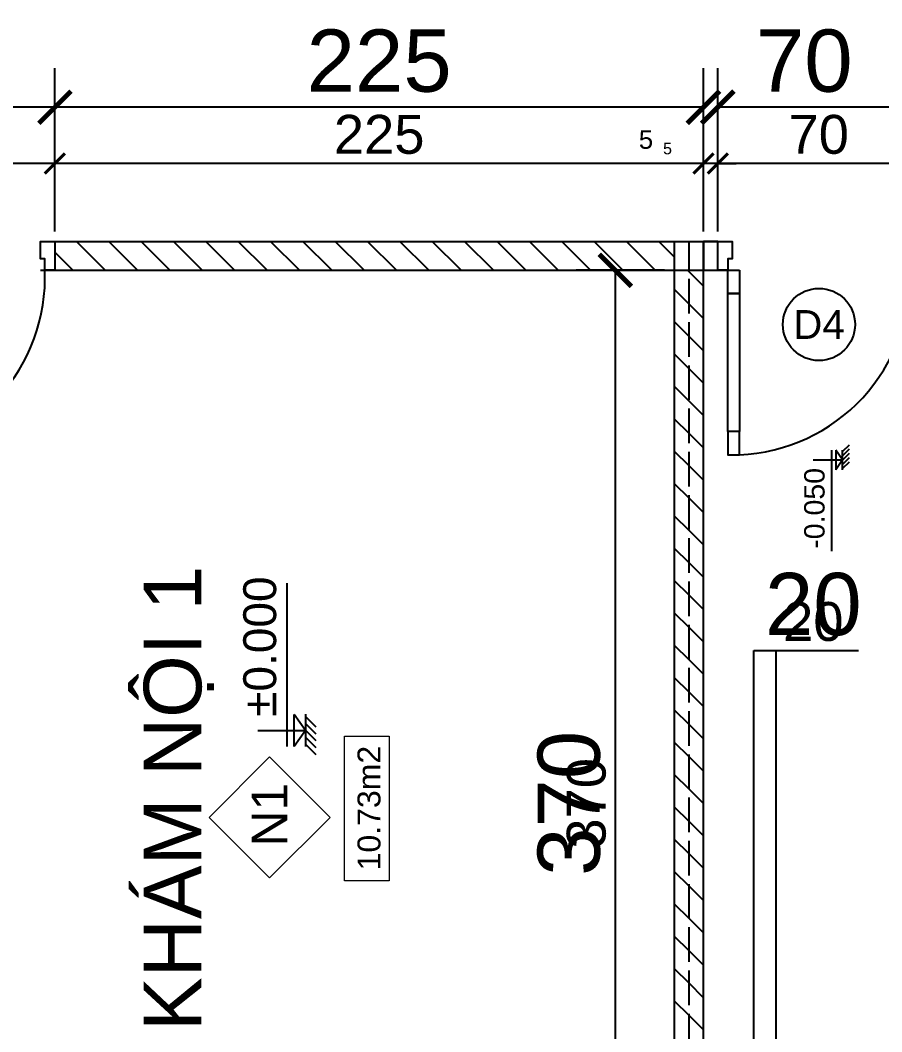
# Model space of a CAD drawing. Header units: millimetres. Extents: x -26398 to 135532, y -376633 to 43268.
# Drawn here: x 8905 to 9203.9, y -358749.2 to -358398.2 of the extents above; entities that cross this region are included whole.
import ezdxf
from ezdxf.enums import TextEntityAlignment as Align

# ---------------------------------------------------------------- set-up
doc = ezdxf.new("R2010")
doc.units = ezdxf.units.MM
doc.linetypes.add('ACAD_ISO02W100', pattern=[15, 12, -3])
for name, color, linetype in [('0 @ 5', 7, 'Continuous'), ('0 @ 8', 7, 'Continuous'), ('A-Door', 150, 'Continuous'), ('A5-KICHTHUOC', 251, 'Continuous'), ('cửa', 152, 'Continuous'), ('NT', 1, 'Continuous'), ('trục chia', 160, 'ACAD_ISO02W100'), ('TƯỜNG', 52, 'Continuous')]:
    doc.layers.add(name, color=color, linetype=linetype)
doc.layers.add('A6-GHICHU', color=147, linetype='Continuous', lineweight=20)
doc.styles.add('GHICHU35', font='', dxfattribs={"width": 0.9, "height": 350})
doc.styles.get("Standard").update_dxf_attribs({"font": 'arial.ttf'})
doc.styles.add('TUANH', font='')
doc.styles.get('GHICHU35').set_extended_font_data('VNI-Helve')
doc.styles.get('TUANH').set_extended_font_data('VNI-Helve-Condense', bold=True)
doc.dimstyles.new('SCALE dimmatbang', dxfattribs={"dimscale": 70, "dimtxt": 2.7, "dimasz": 1.4, "dimexe": 1.7, "dimexo": 0.7, "dimtad": 1, "dimtoh": 1, "dimdec": 1, "dimtxsty": 'Standard', "dimblk": 'ARCHTICK', "dimcen": 2.5, "dimclrd": 1, "dimclre": 256, "dimadec": 0, "dimazin": 0, "dimtfac": 1, "dimtdec": 1, "dimtmove": 0, "dimatfit": 3, "dimfxl": 1, "dimarcsym": 0})

# ---------------------------------------------------------------- blocks, each defined once
blk = doc.blocks.new('A$C7DB75F4D')
at = {"layer": 'A-Door'}
for points in [[(625, 740), (625, 660), (665, 660), (665, 740)], [(625, 180), (625, 660), (665, 660), (665, 180)], [(625, 100), (625, 180), (665, 180), (665, 100)], [(35, 100), (35, 60), (50, 60), (50, 50), (50, 0), (0, 0), (0, 100)], [(665, 100), (700, 100), (700, 0), (650, 0), (650, 50), (650, 60), (665, 60)]]:
    blk.add_lwpolyline(points, close=True, dxfattribs=at)
at = {"layer": 'NT', "color": 1}
blk.add_arc((650, 125), 615.5, 92.3278, 182.3278, dxfattribs=at)
blk = doc.blocks.new('1-cote nen')
for p, q in [((-1.8, 267.2), (-1.8, 0)), ((-91.4, 101.9), (827.5, 101.9)), ((-1.8, 0), (-91.4, 62.9)), ((-91.4, 62.9), (87.7, 62.9)), ((-1.8, 0), (87.7, 62.9)), ((89.6, 0), (-91.4, 0)), ((-137.3, -60), (-77.3, 0)), ((-98.7, -60), (-38.7, 0)), ((-60, -60), (0, 0)), ((-21.3, -60), (38.7, 0)), ((17.3, -60), (77.3, 0))]:
    blk.add_line(p, q)
at = {"ltscale": 50, "style": 'GHICHU35', "width": 0.9}
blk.add_attdef('%%P0.000', (75.5, 163.9), '', height=187.5, dxfattribs=at)
blk = doc.blocks.new('_ArchTick')
at = {"color": 0, "linetype": 'ByBlock', "const_width": 0.15}
blk.add_lwpolyline([(-0.5, -0.5), (0.5, 0.5)], dxfattribs=at)
blk = doc.blocks.new('*D7876')
at = {"color": 1, "lineweight": -2, "transparency": 16777216}
for p, q in [((9159.57, -358854.95), (9159.57, -358616.95)), ((9159.57, -358616.95), (9195.8, -358616.95)), ((9159.57, -358874.95), (9159.57, -358854.95))]:
    blk.add_line(p, q, dxfattribs=at)
at = {"lineweight": -2, "transparency": 16777216}
for p, q in [((9158.15, -358854.95), (9173.17, -358854.95)), ((9158.15, -358874.95), (9173.17, -358874.95))]:
    blk.add_line(p, q, dxfattribs=at)
at = {"layer": 'DEFPOINTS', "color": 0, "transparency": 16777216}
for p in [(9152.55, -358854.95), (9159.57, -358854.95), (9152.55, -358874.95)]:
    blk.add_point(p, dxfattribs=at)
at = {"color": 1, "lineweight": -2, "transparency": 16777216, "xscale": 11.2, "yscale": 11.2, "zscale": 11.2}
for p, rotation in [((9159.57, -358854.95), 90), ((9159.57, -358874.95), 270)]:
    blk.add_blockref('_ArchTick', p, dxfattribs=dict(at, rotation=rotation))
at = {"color": 0, "transparency": 16777216, "insert": (9180.18, -358600.92), "char_height": 21.6, "attachment_point": 5}
blk.add_mtext('20', dxfattribs=at)
blk = doc.blocks.new('*D7877')
at = {"color": 1, "lineweight": -2, "transparency": 16777216}
for p, q in [((9167.3, -358854.95), (9167.3, -358616.95)), ((9167.3, -358616.95), (9189.94, -358616.95)), ((9167.3, -358874.95), (9167.3, -358854.95))]:
    blk.add_line(p, q, dxfattribs=at)
at = {"lineweight": -2, "transparency": 16777216}
for p, q in [((9156.05, -358854.95), (9175.8, -358854.95)), ((9156.05, -358874.95), (9175.8, -358874.95))]:
    blk.add_line(p, q, dxfattribs=at)
at = {"layer": 'DEFPOINTS', "color": 0, "transparency": 16777216}
for p in [(9152.55, -358854.95), (9167.3, -358854.95), (9152.55, -358874.95)]:
    blk.add_point(p, dxfattribs=at)
at = {"color": 1, "lineweight": -2, "transparency": 16777216, "xscale": 7, "yscale": 7, "zscale": 7}
for p, rotation in [((9167.3, -358854.95), 90), ((9167.3, -358874.95), 270)]:
    blk.add_blockref('_ArchTick', p, dxfattribs=dict(at, rotation=rotation))
at = {"color": 0, "transparency": 16777216, "insert": (9180.18, -358606.93), "char_height": 13.5, "attachment_point": 5}
blk.add_mtext('20', dxfattribs=at)
blk = doc.blocks.new('*D7906')
at = {"lineweight": -2, "transparency": 16777216}
for p, q in [((9147.05, -358469.35), (9147.05, -358414.76)), ((9217.05, -358469.35), (9217.05, -358414.76))]:
    blk.add_line(p, q, dxfattribs=at)
at = {"color": 1, "lineweight": -2, "transparency": 16777216}
blk.add_line((9217.05, -358428.36), (9147.05, -358428.36), dxfattribs=at)
at = {"layer": 'DEFPOINTS', "color": 0, "transparency": 16777216}
for p in [(9147.05, -358428.36), (9147.05, -358474.95), (9217.05, -358474.95)]:
    blk.add_point(p, dxfattribs=at)
at = {"color": 1, "lineweight": -2, "transparency": 16777216, "xscale": 11.2, "yscale": 11.2, "zscale": 11.2, "rotation": 180}
blk.add_blockref('_ArchTick', (9147.05, -358428.36), dxfattribs=at)
at = {"color": 1, "lineweight": -2, "transparency": 16777216, "xscale": 11.2, "yscale": 11.2, "zscale": 11.2}
blk.add_blockref('_ArchTick', (9217.05, -358428.36), dxfattribs=at)
at = {"color": 0, "transparency": 16777216, "insert": (9177.05, -358412.33), "char_height": 21.6, "attachment_point": 5}
blk.add_mtext('70', dxfattribs=at)
blk = doc.blocks.new('*D7907')
at = {"lineweight": -2, "transparency": 16777216}
for p, q in [((9147.05, -358471.45), (9147.05, -358439.38)), ((9217.05, -358471.45), (9217.05, -358439.38))]:
    blk.add_line(p, q, dxfattribs=at)
at = {"color": 1, "lineweight": -2, "transparency": 16777216}
blk.add_line((9217.05, -358447.88), (9147.05, -358447.88), dxfattribs=at)
at = {"layer": 'DEFPOINTS', "color": 0, "transparency": 16777216}
for p in [(9147.05, -358447.88), (9147.05, -358474.95), (9217.05, -358474.95)]:
    blk.add_point(p, dxfattribs=at)
at = {"color": 1, "lineweight": -2, "transparency": 16777216, "xscale": 7, "yscale": 7, "zscale": 7, "rotation": 180}
blk.add_blockref('_ArchTick', (9147.05, -358447.88), dxfattribs=at)
at = {"color": 1, "lineweight": -2, "transparency": 16777216, "xscale": 7, "yscale": 7, "zscale": 7}
blk.add_blockref('_ArchTick', (9217.05, -358447.88), dxfattribs=at)
at = {"color": 0, "transparency": 16777216, "insert": (9182.05, -358437.86), "char_height": 13.5, "attachment_point": 5}
blk.add_mtext('70', dxfattribs=at)
blk = doc.blocks.new('*D7938')
at = {"lineweight": -2, "transparency": 16777216}
for p, q in [((9142.05, -358469.35), (9142.05, -358434.28)), ((9147.05, -358469.35), (9147.05, -358434.28))]:
    blk.add_line(p, q, dxfattribs=at)
at = {"color": 1, "lineweight": -2, "transparency": 16777216}
for p, q in [((9142.05, -358447.88), (9115, -358447.88)), ((9147.05, -358447.88), (9142.05, -358447.88)), ((9147.05, -358447.88), (9153.45, -358447.88))]:
    blk.add_line(p, q, dxfattribs=at)
at = {"layer": 'DEFPOINTS', "color": 0, "transparency": 16777216}
for p in [(9142.05, -358447.88), (9142.05, -358474.95), (9147.05, -358474.95)]:
    blk.add_point(p, dxfattribs=at)
at = {"color": 1, "lineweight": -2, "transparency": 16777216, "xscale": 6.4, "yscale": 6.4, "zscale": 6.4}
blk.add_blockref('_ArchTick', (9142.05, -358447.88), dxfattribs=at)
at = {"color": 1, "lineweight": -2, "transparency": 16777216, "xscale": 6.4, "yscale": 6.4, "zscale": 6.4, "rotation": 180}
blk.add_blockref('_ArchTick', (9147.05, -358447.88), dxfattribs=at)
at = {"color": 0, "transparency": 16777216, "insert": (9122.12, -358439.63), "char_height": 6.4, "attachment_point": 5}
blk.add_mtext('5', dxfattribs=at)
blk = doc.blocks.new('*D7939')
at = {"lineweight": -2, "transparency": 16777216}
for p, q in [((9142.05, -358471.45), (9142.05, -358439.38)), ((9147.05, -358471.45), (9147.05, -358439.38))]:
    blk.add_line(p, q, dxfattribs=at)
at = {"color": 1, "lineweight": -2, "transparency": 16777216}
for p, q in [((9142.05, -358447.88), (9125.14, -358447.88)), ((9147.05, -358447.88), (9142.05, -358447.88)), ((9147.05, -358447.88), (9151.05, -358447.88))]:
    blk.add_line(p, q, dxfattribs=at)
at = {"layer": 'DEFPOINTS', "color": 0, "transparency": 16777216}
for p in [(9142.05, -358447.88), (9142.05, -358474.95), (9147.05, -358474.95)]:
    blk.add_point(p, dxfattribs=at)
at = {"color": 1, "lineweight": -2, "transparency": 16777216, "xscale": 4, "yscale": 4, "zscale": 4}
blk.add_blockref('_ArchTick', (9142.05, -358447.88), dxfattribs=at)
at = {"color": 1, "lineweight": -2, "transparency": 16777216, "xscale": 4, "yscale": 4, "zscale": 4, "rotation": 180}
blk.add_blockref('_ArchTick', (9147.05, -358447.88), dxfattribs=at)
at = {"color": 0, "transparency": 16777216, "insert": (9129.6, -358442.72), "char_height": 4, "attachment_point": 5}
blk.add_mtext('5', dxfattribs=at)
blk = doc.blocks.new('*D7940')
at = {"lineweight": -2, "transparency": 16777216}
for p, q in [((8917.05, -358469.35), (8917.05, -358414.76)), ((9142.05, -358469.35), (9142.05, -358414.76))]:
    blk.add_line(p, q, dxfattribs=at)
at = {"color": 1, "lineweight": -2, "transparency": 16777216}
blk.add_line((9142.05, -358428.36), (8917.05, -358428.36), dxfattribs=at)
at = {"layer": 'DEFPOINTS', "color": 0, "transparency": 16777216}
for p in [(8917.05, -358428.36), (8917.05, -358474.95), (9142.05, -358474.95)]:
    blk.add_point(p, dxfattribs=at)
at = {"color": 1, "lineweight": -2, "transparency": 16777216, "xscale": 11.2, "yscale": 11.2, "zscale": 11.2, "rotation": 180}
blk.add_blockref('_ArchTick', (8917.05, -358428.36), dxfattribs=at)
at = {"color": 1, "lineweight": -2, "transparency": 16777216, "xscale": 11.2, "yscale": 11.2, "zscale": 11.2}
blk.add_blockref('_ArchTick', (9142.05, -358428.36), dxfattribs=at)
at = {"color": 0, "transparency": 16777216, "insert": (9029.55, -358412.33), "char_height": 21.6, "attachment_point": 5}
blk.add_mtext('225', dxfattribs=at)
blk = doc.blocks.new('*D7941')
at = {"lineweight": -2, "transparency": 16777216}
for p, q in [((8917.05, -358471.45), (8917.05, -358439.38)), ((9142.05, -358471.45), (9142.05, -358439.38))]:
    blk.add_line(p, q, dxfattribs=at)
at = {"color": 1, "lineweight": -2, "transparency": 16777216}
blk.add_line((9142.05, -358447.88), (8917.05, -358447.88), dxfattribs=at)
at = {"layer": 'DEFPOINTS', "color": 0, "transparency": 16777216}
for p in [(8917.05, -358447.88), (8917.05, -358474.95), (9142.05, -358474.95)]:
    blk.add_point(p, dxfattribs=at)
at = {"color": 1, "lineweight": -2, "transparency": 16777216, "xscale": 7, "yscale": 7, "zscale": 7, "rotation": 180}
blk.add_blockref('_ArchTick', (8917.05, -358447.88), dxfattribs=at)
at = {"color": 1, "lineweight": -2, "transparency": 16777216, "xscale": 7, "yscale": 7, "zscale": 7}
blk.add_blockref('_ArchTick', (9142.05, -358447.88), dxfattribs=at)
at = {"color": 0, "transparency": 16777216, "insert": (9029.55, -358437.86), "char_height": 13.5, "attachment_point": 5}
blk.add_mtext('225', dxfattribs=at)
blk = doc.blocks.new('*D7942')
at = {"lineweight": -2, "transparency": 16777216}
for p, q in [((8847.05, -358469.35), (8847.05, -358414.76)), ((8917.05, -358469.35), (8917.05, -358414.76))]:
    blk.add_line(p, q, dxfattribs=at)
at = {"color": 1, "lineweight": -2, "transparency": 16777216}
blk.add_line((8917.05, -358428.36), (8847.05, -358428.36), dxfattribs=at)
at = {"layer": 'DEFPOINTS', "color": 0, "transparency": 16777216}
for p in [(8847.05, -358428.36), (8847.05, -358474.95), (8917.05, -358474.95)]:
    blk.add_point(p, dxfattribs=at)
at = {"color": 1, "lineweight": -2, "transparency": 16777216, "xscale": 11.2, "yscale": 11.2, "zscale": 11.2, "rotation": 180}
blk.add_blockref('_ArchTick', (8847.05, -358428.36), dxfattribs=at)
at = {"color": 1, "lineweight": -2, "transparency": 16777216, "xscale": 11.2, "yscale": 11.2, "zscale": 11.2}
blk.add_blockref('_ArchTick', (8917.05, -358428.36), dxfattribs=at)
at = {"color": 0, "transparency": 16777216, "insert": (8877.05, -358412.33), "char_height": 21.6, "attachment_point": 5}
blk.add_mtext('70', dxfattribs=at)
blk = doc.blocks.new('*D7943')
at = {"lineweight": -2, "transparency": 16777216}
for p, q in [((8847.05, -358471.45), (8847.05, -358439.38)), ((8917.05, -358471.45), (8917.05, -358439.38))]:
    blk.add_line(p, q, dxfattribs=at)
at = {"color": 1, "lineweight": -2, "transparency": 16777216}
blk.add_line((8917.05, -358447.88), (8847.05, -358447.88), dxfattribs=at)
at = {"layer": 'DEFPOINTS', "color": 0, "transparency": 16777216}
for p in [(8847.05, -358447.88), (8847.05, -358474.95), (8917.05, -358474.95)]:
    blk.add_point(p, dxfattribs=at)
at = {"color": 1, "lineweight": -2, "transparency": 16777216, "xscale": 7, "yscale": 7, "zscale": 7, "rotation": 180}
blk.add_blockref('_ArchTick', (8847.05, -358447.88), dxfattribs=at)
at = {"color": 1, "lineweight": -2, "transparency": 16777216, "xscale": 7, "yscale": 7, "zscale": 7}
blk.add_blockref('_ArchTick', (8917.05, -358447.88), dxfattribs=at)
at = {"color": 0, "transparency": 16777216, "insert": (8882.05, -358437.86), "char_height": 13.5, "attachment_point": 5}
blk.add_mtext('70', dxfattribs=at)
blk = doc.blocks.new('*D7916')
at = {"lineweight": -2, "transparency": 16777216}
for p, q in [((9126.45, -358484.95), (9097.9, -358484.95)), ((9126.45, -358854.95), (9097.9, -358854.95))]:
    blk.add_line(p, q, dxfattribs=at)
at = {"color": 1, "lineweight": -2, "transparency": 16777216}
blk.add_line((9111.5, -358854.95), (9111.5, -358484.95), dxfattribs=at)
at = {"layer": 'DEFPOINTS', "color": 0, "transparency": 16777216}
for p in [(9111.5, -358484.95), (9132.05, -358484.95), (9132.05, -358854.95)]:
    blk.add_point(p, dxfattribs=at)
at = {"color": 1, "lineweight": -2, "transparency": 16777216, "xscale": 11.2, "yscale": 11.2, "zscale": 11.2}
for p, rotation in [((9111.5, -358484.95), 90), ((9111.5, -358854.95), 270)]:
    blk.add_blockref('_ArchTick', p, dxfattribs=dict(at, rotation=rotation))
at = {"color": 0, "transparency": 16777216, "insert": (9095.46, -358669.95), "char_height": 21.6, "attachment_point": 5, "rotation": 90}
blk.add_mtext('370', dxfattribs=at)
blk = doc.blocks.new('*D7917')
at = {"lineweight": -2, "transparency": 16777216}
for p, q in [((9128.55, -358484.95), (9103, -358484.95)), ((9128.55, -358854.95), (9103, -358854.95))]:
    blk.add_line(p, q, dxfattribs=at)
at = {"color": 1, "lineweight": -2, "transparency": 16777216}
blk.add_line((9111.5, -358854.95), (9111.5, -358484.95), dxfattribs=at)
at = {"layer": 'DEFPOINTS', "color": 0, "transparency": 16777216}
for p in [(9111.5, -358484.95), (9132.05, -358484.95), (9132.05, -358854.95)]:
    blk.add_point(p, dxfattribs=at)
at = {"color": 1, "lineweight": -2, "transparency": 16777216, "xscale": 7, "yscale": 7, "zscale": 7}
for p, rotation in [((9111.5, -358484.95), 90), ((9111.5, -358854.95), 270)]:
    blk.add_blockref('_ArchTick', p, dxfattribs=dict(at, rotation=rotation))
at = {"color": 0, "transparency": 16777216, "insert": (9101.47, -358669.95), "char_height": 13.5, "attachment_point": 5, "rotation": 90}
blk.add_mtext('370', dxfattribs=at)
blk = doc.blocks.new('*U9180')
at = {"layer": '0 @ 5'}
dim = blk.add_linear_dim(base=(9167.3, -358854.95), p1=(9152.55, -358874.95), p2=(9152.55, -358854.95), angle=90, dimstyle='SCALE dimmatbang', override={"dimscale": 5, "dimtix": 0, "dimtofl": 1, "dimtmove": 0, "dimatfit": 3}, dxfattribs=at)
dim.commit()
dim.dimension.update_dxf_attribs({"geometry": '*D7877', "text_midpoint": (9180.18, -358616.95), "dimtype": 128})
at = {"layer": '0 @ 8'}
dim = blk.add_linear_dim(base=(9159.57, -358854.95), p1=(9152.55, -358874.95), p2=(9152.55, -358854.95), angle=90, dimstyle='SCALE dimmatbang', override={"dimscale": 8, "dimtix": 0, "dimtofl": 1, "dimtmove": 0, "dimatfit": 3}, dxfattribs=at)
dim.commit()
dim.dimension.update_dxf_attribs({"geometry": '*D7876', "text_midpoint": (9180.18, -358616.95), "dimtype": 128})
blk = doc.blocks.new('*U9195')
at = {"layer": '0 @ 5'}
dim = blk.add_linear_dim(base=(9147.05, -358447.88), p1=(9217.05, -358474.95), p2=(9147.05, -358474.95), angle=180, dimstyle='SCALE dimmatbang', override={"dimscale": 5, "dimtix": 0, "dimtofl": 1, "dimtmove": 0, "dimatfit": 3}, dxfattribs=at)
dim.commit()
dim.dimension.update_dxf_attribs({"geometry": '*D7907', "text_midpoint": (9182.05, -358437.86)})
at = {"layer": '0 @ 8'}
dim = blk.add_linear_dim(base=(9147.05, -358428.36), p1=(9217.05, -358474.95), p2=(9147.05, -358474.95), angle=180, dimstyle='SCALE dimmatbang', override={"dimscale": 8, "dimtix": 0, "dimtofl": 1, "dimtmove": 0, "dimatfit": 3}, dxfattribs=at)
dim.commit()
dim.dimension.update_dxf_attribs({"geometry": '*D7906', "text_midpoint": (9177.05, -358428.36), "dimtype": 128})
blk = doc.blocks.new('*U9196')
at = {"layer": '0 @ 5'}
dim = blk.add_linear_dim(base=(9142.05, -358447.88), p1=(9147.05, -358474.95), p2=(9142.05, -358474.95), angle=180, dimstyle='SCALE dimmatbang', override={"dimscale": 5, "dimtxt": 0.8, "dimasz": 0.8, "dimtix": 0, "dimtofl": 1, "dimtmove": 0, "dimatfit": 3}, dxfattribs=at)
dim.commit()
dim.dimension.update_dxf_attribs({"geometry": '*D7939', "text_midpoint": (9129.6, -358442.72)})
at = {"layer": '0 @ 8'}
dim = blk.add_linear_dim(base=(9142.05, -358447.88), p1=(9147.05, -358474.95), p2=(9142.05, -358474.95), angle=180, dimstyle='SCALE dimmatbang', override={"dimscale": 8, "dimtxt": 0.8, "dimasz": 0.8, "dimtix": 0, "dimtofl": 1, "dimtmove": 0, "dimatfit": 3}, dxfattribs=at)
dim.commit()
dim.dimension.update_dxf_attribs({"geometry": '*D7938', "text_midpoint": (9122.12, -358439.63)})
blk = doc.blocks.new('*U9197')
at = {"layer": '0 @ 5'}
dim = blk.add_linear_dim(base=(8917.05, -358447.88), p1=(9142.05, -358474.95), p2=(8917.05, -358474.95), angle=180, dimstyle='SCALE dimmatbang', override={"dimscale": 5, "dimtix": 0, "dimtofl": 1, "dimtmove": 0, "dimatfit": 3}, dxfattribs=at)
dim.commit()
dim.dimension.update_dxf_attribs({"geometry": '*D7941', "text_midpoint": (9029.55, -358437.86)})
at = {"layer": '0 @ 8'}
dim = blk.add_linear_dim(base=(8917.05, -358428.36), p1=(9142.05, -358474.95), p2=(8917.05, -358474.95), angle=180, dimstyle='SCALE dimmatbang', override={"dimscale": 8, "dimtix": 0, "dimtofl": 1, "dimtmove": 0, "dimatfit": 3}, dxfattribs=at)
dim.commit()
dim.dimension.update_dxf_attribs({"geometry": '*D7940', "text_midpoint": (9029.55, -358428.36), "dimtype": 128})
blk = doc.blocks.new('*U9198')
at = {"layer": '0 @ 5'}
dim = blk.add_linear_dim(base=(8847.05, -358447.88), p1=(8917.05, -358474.95), p2=(8847.05, -358474.95), angle=180, dimstyle='SCALE dimmatbang', override={"dimscale": 5, "dimtix": 0, "dimtofl": 1, "dimtmove": 0, "dimatfit": 3}, dxfattribs=at)
dim.commit()
dim.dimension.update_dxf_attribs({"geometry": '*D7943', "text_midpoint": (8882.05, -358437.86)})
at = {"layer": '0 @ 8'}
dim = blk.add_linear_dim(base=(8847.05, -358428.36), p1=(8917.05, -358474.95), p2=(8847.05, -358474.95), angle=180, dimstyle='SCALE dimmatbang', override={"dimscale": 8, "dimtix": 0, "dimtofl": 1, "dimtmove": 0, "dimatfit": 3}, dxfattribs=at)
dim.commit()
dim.dimension.update_dxf_attribs({"geometry": '*D7942', "text_midpoint": (8877.05, -358428.36), "dimtype": 128})
blk = doc.blocks.new('*U9253')
at = {"layer": '0 @ 5'}
dim = blk.add_linear_dim(base=(9111.5, -358484.95), p1=(9132.05, -358854.95), p2=(9132.05, -358484.95), angle=90, dimstyle='SCALE dimmatbang', override={"dimscale": 5, "dimtix": 0, "dimtofl": 1, "dimtmove": 0, "dimatfit": 3}, dxfattribs=at)
dim.commit()
dim.dimension.update_dxf_attribs({"geometry": '*D7917', "text_midpoint": (9101.47, -358669.95)})
at = {"layer": '0 @ 8'}
dim = blk.add_linear_dim(base=(9111.5, -358484.95), p1=(9132.05, -358854.95), p2=(9132.05, -358484.95), angle=90, dimstyle='SCALE dimmatbang', override={"dimscale": 8, "dimtix": 0, "dimtofl": 1, "dimtmove": 0, "dimatfit": 3}, dxfattribs=at)
dim.commit()
dim.dimension.update_dxf_attribs({"geometry": '*D7916', "text_midpoint": (9095.46, -358669.95)})

msp = doc.modelspace()

# ---------------------------------------------------------------- linework, layer by layer
at = {"linetype": 'Continuous'}
for p, q in [((8923.28, -358484.95), (8917.05, -358478.71)), ((9137.05, -358485.43), (9136.56, -358484.95))]:
    msp.add_line(p, q, dxfattribs=at)
msp.add_lwpolyline([(9142.05, -358484.95), (9147.05, -358484.95), (9147.05, -358474.95), (9142.05, -358474.95)], close=True)
msp.add_circle((9182.14, -358503.75), 12.52)
at = {"layer": 'A6-GHICHU', "ltscale": 0.5}
for points in [[(9017.54, -358696.79), (9017.54, -358646.68), (9032.99, -358646.68), (9032.99, -358696.79)], [(9012.56, -358674.83), (8991.54, -358653.81), (8970.53, -358674.83), (8991.54, -358695.84)]]:
    msp.add_lwpolyline(points, close=True, dxfattribs=at)
at = {"layer": 'trục chia'}
msp.add_line((9137.05, -358874.95), (9137.05, -358474.95), dxfattribs=at)
at = {"layer": 'TƯỜNG'}
for p, q in [((8912.05, -358474.95), (9152.05, -358474.95)), ((8934.51, -358484.95), (8924.51, -358474.95)), ((8945.73, -358484.95), (8935.73, -358474.95)), ((8956.96, -358484.95), (8946.96, -358474.95)), ((8968.18, -358484.95), (8958.18, -358474.95)), ((8979.41, -358484.95), (8969.41, -358474.95)), ((8990.64, -358484.95), (8980.64, -358474.95)), ((9001.86, -358484.95), (8991.86, -358474.95)), ((9013.09, -358484.95), (9003.09, -358474.95)), ((9024.31, -358484.95), (9014.31, -358474.95)), ((9035.54, -358484.95), (9025.54, -358474.95)), ((9046.76, -358484.95), (9036.76, -358474.95)), ((9057.99, -358484.95), (9047.99, -358474.95)), ((9069.21, -358484.95), (9059.21, -358474.95)), ((9080.44, -358484.95), (9070.44, -358474.95)), ((9091.66, -358484.95), (9081.66, -358474.95)), ((9102.89, -358484.95), (9092.89, -358474.95)), ((9114.11, -358484.95), (9104.11, -358474.95)), ((9125.34, -358484.95), (9115.34, -358474.95)), ((9132.05, -358480.43), (9126.56, -358474.95)), ((9132.05, -358854.95), (9132.05, -358474.95)), ((9142.05, -358854.95), (9142.05, -358474.95)), ((8912.05, -358484.95), (9152.05, -358484.95)), ((9142.05, -358490.43), (9137.05, -358485.43)), ((9137.05, -358496.66), (9132.05, -358491.66)), ((9142.05, -358501.66), (9137.05, -358496.66)), ((9137.05, -358507.88), (9132.05, -358502.88)), ((9142.05, -358512.88), (9137.05, -358507.88)), ((9137.05, -358519.11), (9132.05, -358514.11)), ((9142.05, -358524.11), (9137.05, -358519.11)), ((9137.05, -358530.33), (9132.05, -358525.33)), ((9142.05, -358535.33), (9137.05, -358530.33)), ((9137.05, -358541.56), (9132.05, -358536.56)), ((9142.05, -358546.56), (9137.05, -358541.56)), ((9137.05, -358552.78), (9132.05, -358547.78)), ((9142.05, -358557.78), (9137.05, -358552.78)), ((9137.05, -358564.01), (9132.05, -358559.01)), ((9142.05, -358569.01), (9137.05, -358564.01)), ((9137.05, -358575.23), (9132.05, -358570.23)), ((9142.05, -358580.23), (9137.05, -358575.23)), ((9137.05, -358586.46), (9132.05, -358581.46)), ((9142.05, -358591.46), (9137.05, -358586.46)), ((9137.05, -358597.68), (9132.05, -358592.68)), ((9142.05, -358602.68), (9137.05, -358597.68)), ((9137.05, -358608.91), (9132.05, -358603.91)), ((9142.05, -358613.91), (9137.05, -358608.91)), ((9137.05, -358620.13), (9132.05, -358615.13)), ((9142.05, -358625.13), (9137.05, -358620.13)), ((9137.05, -358631.36), (9132.05, -358626.36)), ((9142.05, -358636.36), (9137.05, -358631.36)), ((9137.05, -358642.58), (9132.05, -358637.58)), ((9142.05, -358647.58), (9137.05, -358642.58)), ((9137.05, -358653.81), (9132.05, -358648.81)), ((9142.05, -358658.81), (9137.05, -358653.81)), ((9137.05, -358665.04), (9132.05, -358660.04)), ((9142.05, -358670.04), (9137.05, -358665.04)), ((9137.05, -358676.26), (9132.05, -358671.26)), ((9142.05, -358681.26), (9137.05, -358676.26)), ((9137.05, -358687.49), (9132.05, -358682.49)), ((9142.05, -358692.49), (9137.05, -358687.49)), ((9137.05, -358698.71), (9132.05, -358693.71)), ((9142.05, -358703.71), (9137.05, -358698.71)), ((9137.05, -358709.94), (9132.05, -358704.94)), ((9142.05, -358714.94), (9137.05, -358709.94)), ((9137.05, -358721.16), (9132.05, -358716.16)), ((9142.05, -358726.16), (9137.05, -358721.16)), ((9137.05, -358732.39), (9132.05, -358727.39)), ((9142.05, -358737.39), (9137.05, -358732.39)), ((9137.05, -358743.61), (9132.05, -358738.61)), ((9142.05, -358748.61), (9137.05, -358743.61))]:
    msp.add_line(p, q, dxfattribs=at)

# ---------------------------------------------------------------- block references
for name in ['*U9198', '*U9197', '*U9195', '*U9196', '*U9253', '*U9180']:
    msp.add_blockref(name, (0, 0))
at = {"layer": 'A5-KICHTHUOC', "ltscale": 0.5}
ref = msp.add_blockref('1-cote nen', (9190.36, -358550.83), dxfattribs=dict(at, xscale=-0.0382254171401861, yscale=0.0382254171401861, zscale=0.0382254171401861, rotation=90))
ref.add_attrib('%%P0.000', '-0.050', (9184.09, -358581.59), dxfattribs={"layer": '0', "color": 4, "ltscale": 50, "height": 7.079, "rotation": 90})
ref = msp.add_blockref('1-cote nen', (9003.94, -358644.58), dxfattribs=dict(at, xscale=0.06173531862781489, yscale=0.06173531862781489, zscale=0.06173531862781489, rotation=90))
ref.add_attrib('%%P0.000', '%%P0.000', (8993.82, -358639.92), dxfattribs={"layer": '0', "color": 4, "ltscale": 50, "height": 11.432, "rotation": 90})
at = {"layer": 'cửa', "xscale": 0.1, "yscale": 0.1, "zscale": 0.1, "rotation": 180}
for p in [(8917.05, -358474.95), (9217.05, -358474.95)]:
    msp.add_blockref('A$C7DB75F4D', p, dxfattribs=at)

# ---------------------------------------------------------------- texts
msp.add_text('KHÁM NỘI 1', height=20, rotation=90).set_placement((8957.86, -358668.21), align=Align.MIDDLE_CENTER)
at = {"layer": 'A6-GHICHU', "ltscale": 0.5, "attachment_point": 5, "rotation": 90, "style": 'TUANH'}
for s, insert, char_height in [('{\\fArial|b0|i0|c163|p34;10.73\\fArial|b0|i0|c0|p34;m2}', (9026.07, -358671.6), 7.9559), ('{\\fArial|b0|i0|c0|p34;N1}', (8991.52, -358673.89), 12.3835)]:
    msp.add_mtext(s, dxfattribs=dict(at, insert=insert, char_height=char_height))
at = {"layer": 'TƯỜNG'}
msp.add_text('D4', height=10.015, dxfattribs=at).set_placement((9182.14, -358503.75), align=Align.MIDDLE_CENTER)

doc.saveas('drawing.dxf')
